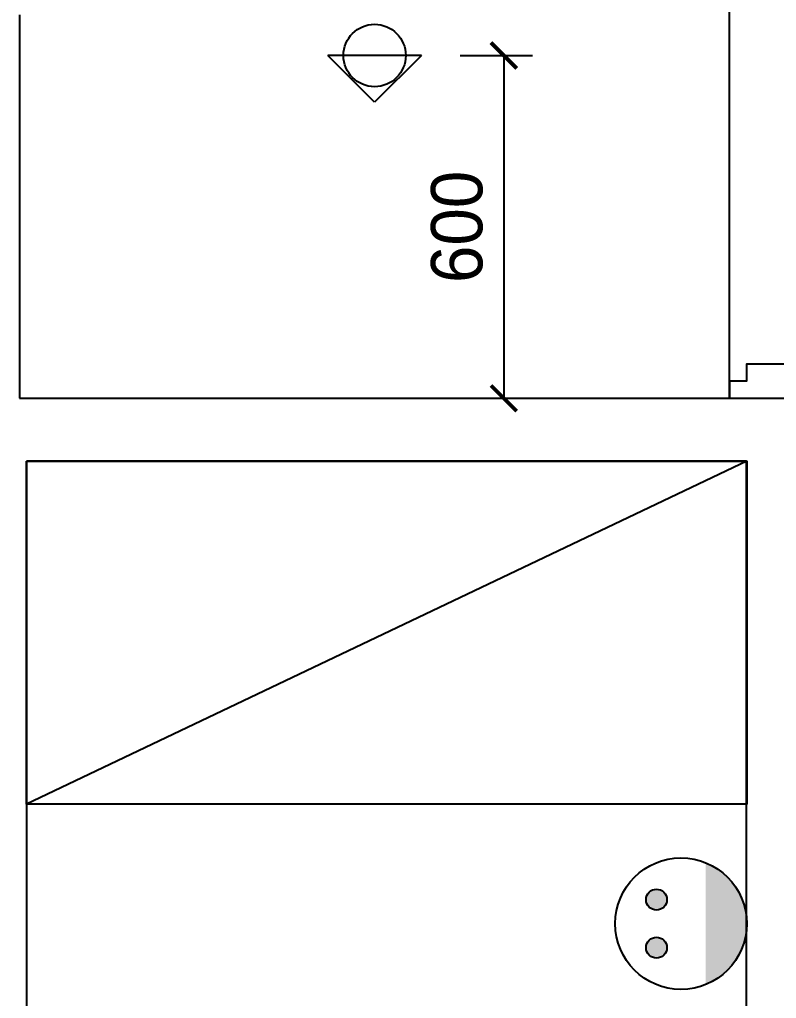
# Model space of a CAD drawing. Header units: millimetres. Extents: x 261942 to 379971, y 117646 to 213875.
# Drawn here: x 324767 to 326092, y 160494 to 162207 of the extents above; entities that cross this region are included whole.
import ezdxf

# ---------------------------------------------------------------- set-up
doc = ezdxf.new("R2010")
doc.units = ezdxf.units.MM
doc.header["$LTSCALE"] = 100
doc.header["$PDMODE"] = 3
doc.layers.get('DEFPOINTS').update_dxf_attribs({"color": 248})
for name, color, linetype in [('02-WAL', 2, 'Continuous'), ('06-FUR', 6, 'Continuous'), ('06-LIGHT', 4, 'Continuous'), ('도면층4', 4, 'Continuous'), ('설비', 7, 'Continuous')]:
    doc.layers.add(name, color=color, linetype=linetype)
doc.styles.add('YOURNAME', font='HY울릉도M.TTF')
doc.dimstyles.new('YOURNAME-50', dxfattribs={"dimscale": 50, "dimtxt": 1.8, "dimasz": 0.9, "dimexe": 1, "dimexo": 3, "dimgap": 0.7, "dimtad": 1, "dimdec": 0, "dimzin": 0, "dimdsep": 46, "dimtxsty": 'YOURNAME', "dimblk": 'ARCHTICK', "dimcen": 0, "dimclrd": 1, "dimclre": 1, "dimclrt": 7, "dimadec": 0, "dimazin": 0, "dimtfac": 1, "dimtdec": 0, "dimtix": 1, "dimtmove": 2, "dimatfit": 3, "dimldrblk": 'ARCHTICK', "dimfxl": 0, "dimtolj": 1, "dimtzin": 0, "dimarcsym": 0})

# ---------------------------------------------------------------- blocks, each defined once
blk = doc.blocks.new('egoo')
at = {"layer": '설비'}
h = blk.add_hatch(color=140, dxfattribs=at)
edge = h.paths.add_edge_path()
edge.add_arc((1015645.3, 443433.7), 22.3, 0, 360)
h = blk.add_hatch(color=140, dxfattribs=at)
edge = h.paths.add_edge_path()
edge.add_arc((1015747.7, 443433.7), 22.3, 0, 360)
h = blk.add_hatch(color=140, dxfattribs=at)
edge = h.paths.add_edge_path()
edge.add_line((1015826.3, 443329.1), (1015566.6, 443329.1))
edge.add_ellipse((1015696.5, 443381.5), major_axis=(99, 99), ratio=1, start_angle=156.9578, end_angle=293.0422)
at = {"layer": '설비', "color": 140}
for centre, radius in [((1015696.5, 443381.5), 140), ((1015645.3, 443433.7), 22.3), ((1015747.7, 443433.7), 22.3)]:
    blk.add_circle(centre, radius, dxfattribs=at)
blk = doc.blocks.new('FLOORPLAN')
at = {"layer": '02-WAL'}
for p, q in [((177576.9, 58663.5), (177576.9, 57992.5)), ((177576.9, 57992.5), (179019.9, 57992.5)), ((178849.9, 57882.5), (177588.9, 57882.5)), ((177588.9, 57882.5), (177588.9, 56926.5)), ((178849.9, 56817.5), (178849.9, 57882.5))]:
    blk.add_line(p, q, dxfattribs=at)
at = {"layer": '도면층4'}
blk.add_line((178819.9, 57992.5), (178819.9, 59072.5), dxfattribs=at)
blk.add_lwpolyline([(179019.9, 57992.5), (179019.9, 58022.5), (178989.9, 58022.5), (178989.9, 58052.5), (178849.9, 58052.5), (178849.9, 58022.5), (178819.9, 58022.5), (178819.9, 57992.5), (179019.9, 57992.5)], dxfattribs=at)
blk = doc.blocks.new('_ArchTick')
at = {"color": 0, "linetype": 'ByBlock', "const_width": 0.15}
blk.add_lwpolyline([(-0.5, -0.5), (0.5, 0.5)], dxfattribs=at)
blk = doc.blocks.new('*D324')
at = {"layer": '06-LIGHT', "color": 1, "lineweight": -2}
for p, q in [((325538.2, 162143.8), (325664.5, 162143.8)), ((325614.5, 162143.8), (325614.5, 161543.9)), ((325538.2, 161543.9), (325664.5, 161543.9))]:
    blk.add_line(p, q, dxfattribs=at)
at = {"layer": 'DEFPOINTS', "color": 0}
for p in [(325388.2, 162143.8), (325388.2, 161543.9), (325614.5, 161543.9)]:
    blk.add_point(p, dxfattribs=at)
at = {"layer": '06-LIGHT', "color": 1, "lineweight": -2, "xscale": 45, "yscale": 45, "zscale": 45}
for p, rotation in [((325614.5, 162143.8), 90), ((325614.5, 161543.9), 270)]:
    blk.add_blockref('_ArchTick', p, dxfattribs=dict(at, rotation=rotation))
at = {"layer": '06-LIGHT', "color": 7, "insert": (325532.6, 161843.9), "char_height": 90, "attachment_point": 5, "rotation": 90, "style": 'YOURNAME'}
blk.add_mtext('\\A1;600', dxfattribs=at)

msp = doc.modelspace()

# ---------------------------------------------------------------- linework, layer by layer
at = {"color": 4}
for p, q in [((325388.2, 162061.9), (325306.3, 162143.8)), ((325470.1, 162143.8), (325306.3, 162143.8)), ((325470.1, 162143.8), (325388.2, 162061.9))]:
    msp.add_line(p, q, dxfattribs=at)
msp.add_circle((325388.2, 162143.8), 54.6, dxfattribs=at)
at = {"layer": '06-FUR'}
msp.add_line((326039.7, 161433.9), (324778.7, 160833.9), dxfattribs=at)
msp.add_lwpolyline([(324778.7, 161433.9), (326039.7, 161433.9), (326039.7, 160833.9), (324778.7, 160833.9)], close=True, dxfattribs=at)

# ---------------------------------------------------------------- block references
msp.add_blockref('FLOORPLAN', (147189.7, 103551.4))
at = {"layer": '설비', "color": 253, "xscale": 0.8214285869294656, "yscale": 0.8214285869294656, "zscale": 0.8214285869294656, "rotation": 90.00000000000001}
msp.add_blockref('egoo', (690130.9, -673697.5), dxfattribs=at)

# ---------------------------------------------------------------- dimensions: what is measured, and where the dimension line sits
at = {"layer": '06-LIGHT'}
dim = msp.add_linear_dim(base=(325614.5, 161543.9), p1=(325388.2, 162143.8), p2=(325388.2, 161543.9), angle=90, dimstyle='YOURNAME-50', dxfattribs=at)
dim.commit()
dim.dimension.update_dxf_attribs({"geometry": '*D324', "text_midpoint": (325532.6, 161843.9)})

doc.saveas('drawing.dxf')
